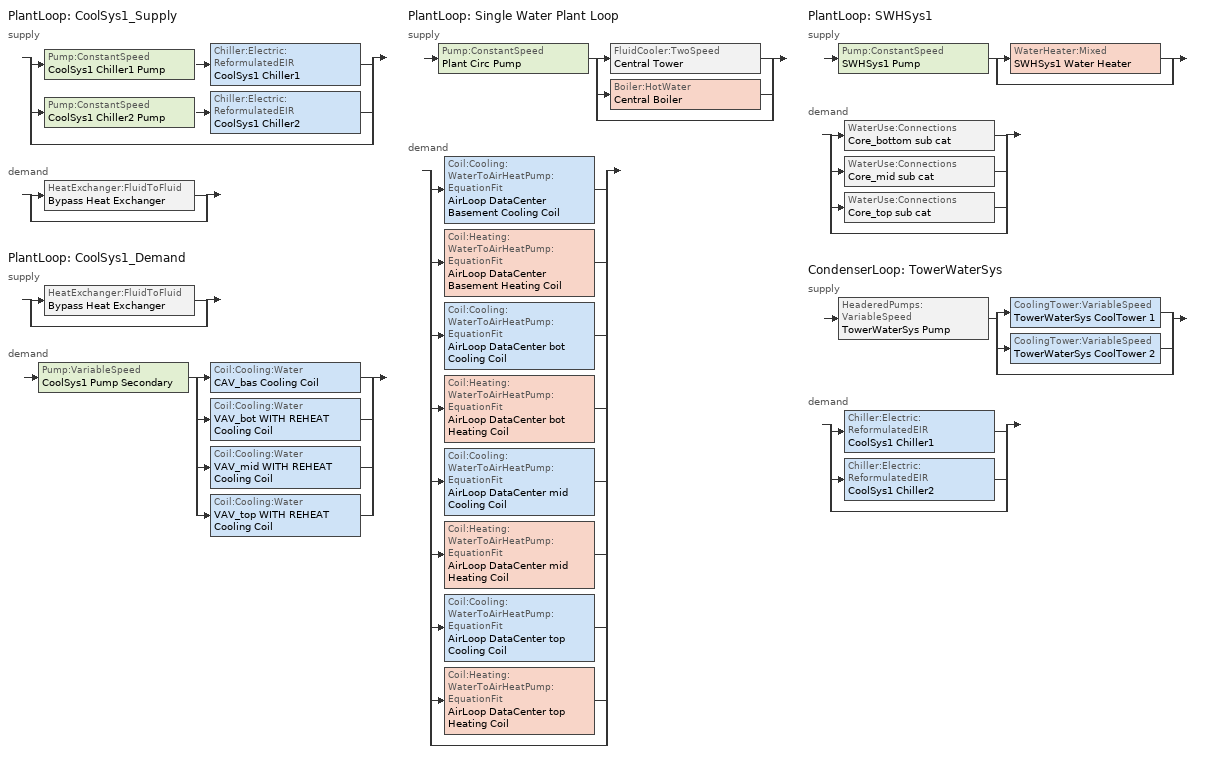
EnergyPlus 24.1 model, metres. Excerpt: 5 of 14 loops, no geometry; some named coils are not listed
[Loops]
PlantLoop 'CoolSys1_Supply'
 supply: split
  | Pump:ConstantSpeed 'CoolSys1 Chiller1 Pump' > Chiller:Electric:ReformulatedEIR 'CoolSys1 Chiller1'
  | Pump:ConstantSpeed 'CoolSys1 Chiller2 Pump' > Chiller:Electric:ReformulatedEIR 'CoolSys1 Chiller2'
  | bypass
 demand: split
  | HeatExchanger:FluidToFluid 'Bypass Heat Exchanger'
  | bypass
PlantLoop 'CoolSys1_Demand'
 supply: split
  | HeatExchanger:FluidToFluid 'Bypass Heat Exchanger'
  | bypass
 demand: Pump:VariableSpeed 'CoolSys1 Pump Secondary' > split
  | Coil:Cooling:Water 'CAV_bas Cooling Coil'
  | Coil:Cooling:Water 'VAV_bot WITH REHEAT Cooling Coil'
  | Coil:Cooling:Water 'VAV_mid WITH REHEAT Cooling Coil'
  | Coil:Cooling:Water 'VAV_top WITH REHEAT Cooling Coil'
PlantLoop 'Single Water Plant Loop'
 supply: Pump:ConstantSpeed 'Plant Circ Pump' > split
  | FluidCooler:TwoSpeed 'Central Tower'
  | Boiler:HotWater 'Central Boiler'
  | bypass
 demand: split
  | Coil:Cooling:WaterToAirHeatPump:EquationFit 'AirLoop DataCenter Basement Cooling Coil'
  | Coil:Heating:WaterToAirHeatPump:EquationFit 'AirLoop DataCenter Basement Heating Coil'
  | Coil:Cooling:WaterToAirHeatPump:EquationFit 'AirLoop DataCenter bot Cooling Coil'
  | Coil:Heating:WaterToAirHeatPump:EquationFit 'AirLoop DataCenter bot Heating Coil'
  | Coil:Cooling:WaterToAirHeatPump:EquationFit 'AirLoop DataCenter mid Cooling Coil'
  | Coil:Heating:WaterToAirHeatPump:EquationFit 'AirLoop DataCenter mid Heating Coil'
  | Coil:Cooling:WaterToAirHeatPump:EquationFit 'AirLoop DataCenter top Cooling Coil'
  | Coil:Heating:WaterToAirHeatPump:EquationFit 'AirLoop DataCenter top Heating Coil'
  | bypass
PlantLoop 'SWHSys1'
 supply: Pump:ConstantSpeed 'SWHSys1 Pump' > split
  | WaterHeater:Mixed 'SWHSys1 Water Heater'
  | bypass
 demand: split
  | WaterUse:Connections 'Core_bottom sub cat'
  | WaterUse:Connections 'Core_mid sub cat'
  | WaterUse:Connections 'Core_top sub cat'
  | bypass
CondenserLoop 'TowerWaterSys'
 supply: HeaderedPumps:VariableSpeed 'TowerWaterSys Pump' > split
  | CoolingTower:VariableSpeed 'TowerWaterSys CoolTower 1'
  | CoolingTower:VariableSpeed 'TowerWaterSys CoolTower 2'
  | bypass
 demand: split
  | Chiller:Electric:ReformulatedEIR 'CoolSys1 Chiller1'
  | Chiller:Electric:ReformulatedEIR 'CoolSys1 Chiller2'
  | bypass
[EnergyManagementSystem:Sensor]
Name | Output:Variable or Output:Meter Index Key | Output:Variable or Output:Meter
ChillerPlantDemandLoad | CoolSys1_Supply | Plant Supply Side Cooling Demand Rate
Tower_PumpMassFlow | TowerWaterSys Supply Inlet Node | System Node Mass Flow Rate
Chiller1_Status | CoolSys1 Chiller1 | Chiller Electricity Rate
Chiller2_Status | CoolSys1 Chiller2 | Chiller Electricity Rate
[EnergyManagementSystem:Program]
SetBoilerPar: SET CapRated =  2496502.84; SET EtRated =  0.945; SET CapRated = (CapRated *3.412)/1000; SET SkinLossRate = 0.02; SET BoilerType = 1; IF BoilerType  == 1; IF CapRated >10000; SET PLRx = 0.2; ELSEIF CapRated >5000; SET PLRx = 0.25; ELSEIF CapRated >1000; SET PLRx = 0.33; ELSE; SET BoilerType = 2; SET PLRx = 0.2; ENDIF; ELSE; SET PLRx = 0.2; ENDIF; IF BoilerType == 1; SET CurveX = 0.975 + 0.305 * PLRx - 0.527 * (PLRx^2) + 0.249 * (PLRx^3); ELSEIF BoilerType == 2; SET CurveX = 0.907 + 0.320 * PLRx - 0.420 * (PLRx^2) + 0.193 * (PLRx^3); ELSE; SET CurveX = 0.492 + 1.41 * PLRx - 1.529 * (PLRx^2) + 0.628 * (PLRx^3); ENDIF; SET LoadX = CapRated * PLRx; SET Etx = CurveX * EtRated; SET InputEx = LoadX/Etx; SET SkinEx = CapRated * SkinLossRate; SET Ecx = (LoadX + SkinEx)/InputEx
SetBoilerCurve: IF BoilerPLR >= PLRx; IF BoilerType == 1; SET BoilerCurve = 0.975 + 0.305*BoilerPLR - 0.527*(BoilerPLR^2) + 0.249*(BoilerPLR^3); ELSEIF BoilerType == 2; SET BoilerCurve = 0.907 + 0.320*BoilerPLR - 0.420*(BoilerPLR^2) + 0.193*(BoilerPLR^3); ELSE; SET BoilerCurve = 0.492 + 1.41*BoilerPLR - 1.529*(BoilerPLR^2) + 0.628*(BoilerPLR^3); ENDIF; ELSE; IF BoilerPLR == 0; SET BoilerCurve = NULL; ELSE; IF BoilerPLR <0.05; SET BoilerCurve = (0.05/(0.05 + SkinLossRate)) * (Ecx/EtRated); ELSE; SET BoilerCurve = (BoilerPLR/(BoilerPLR + SkinLossRate)) * (Ecx/EtRated); ENDIF; ENDIF; ENDIF
[EnergyManagementSystem:ProgramCallingManager]
Transformer_Load_Prog_Manager: AfterPredictorAfterHVACManagers; Transformer_Load_Prog
SET_Basement_Light_EMS_Program_Prog_Manager: AfterPredictorAfterHVACManagers; SET_Basement_Light_EMS_Program
SET_Core_bottom_Light_EMS_Program_Prog_Manager: AfterPredictorAfterHVACManagers; SET_Core_bottom_Light_EMS_Program
SET_Core_mid_Light_EMS_Program_Prog_Manager: AfterPredictorAfterHVACManagers; SET_Core_mid_Light_EMS_Program
SET_Core_top_Light_EMS_Program_Prog_Manager: AfterPredictorAfterHVACManagers; SET_Core_top_Light_EMS_Program
SET_Perimeter_bot_ZN_3_Light_EMS_Program_Prog_Manager: AfterPredictorAfterHVACManagers; SET_Perimeter_bot_ZN_3_Light_EMS_Program
SET_Perimeter_bot_ZN_2_Light_EMS_Program_Prog_Manager: AfterPredictorAfterHVACManagers; SET_Perimeter_bot_ZN_2_Light_EMS_Program
SET_Perimeter_bot_ZN_1_Light_EMS_Program_Prog_Manager: AfterPredictorAfterHVACManagers; SET_Perimeter_bot_ZN_1_Light_EMS_Program
SET_Perimeter_bot_ZN_4_Light_EMS_Program_Prog_Manager: AfterPredictorAfterHVACManagers; SET_Perimeter_bot_ZN_4_Light_EMS_Program
SET_Perimeter_mid_ZN_3_Light_EMS_Program_Prog_Manager: AfterPredictorAfterHVACManagers; SET_Perimeter_mid_ZN_3_Light_EMS_Program
SET_Perimeter_mid_ZN_2_Light_EMS_Program_Prog_Manager: AfterPredictorAfterHVACManagers; SET_Perimeter_mid_ZN_2_Light_EMS_Program
SET_Perimeter_mid_ZN_1_Light_EMS_Program_Prog_Manager: AfterPredictorAfterHVACManagers; SET_Perimeter_mid_ZN_1_Light_EMS_Program
SET_Perimeter_mid_ZN_4_Light_EMS_Program_Prog_Manager: AfterPredictorAfterHVACManagers; SET_Perimeter_mid_ZN_4_Light_EMS_Program
SET_Perimeter_top_ZN_3_Light_EMS_Program_Prog_Manager: AfterPredictorAfterHVACManagers; SET_Perimeter_top_ZN_3_Light_EMS_Program
SET_Perimeter_top_ZN_2_Light_EMS_Program_Prog_Manager: AfterPredictorAfterHVACManagers; SET_Perimeter_top_ZN_2_Light_EMS_Program
SET_Perimeter_top_ZN_1_Light_EMS_Program_Prog_Manager: AfterPredictorAfterHVACManagers; SET_Perimeter_top_ZN_1_Light_EMS_Program
SET_Perimeter_top_ZN_4_Light_EMS_Program_Prog_Manager: AfterPredictorAfterHVACManagers; SET_Perimeter_top_ZN_4_Light_EMS_Program
PlantPump_EMS_Program Manager: InsideHVACSystemIterationLoop; PlantPump_EMS_Program
ChangeTowerFlow_Manager: InsideHVACSystemIterationLoop; ChangTowerFlow
vav_bot_MAX_OA_FRAC_Prog_Manager: AfterPredictorAfterHVACManagers; vav_bot_MAX_OA_FRAC
vav_mid_MAX_OA_FRAC_Prog_Manager: AfterPredictorAfterHVACManagers; vav_mid_MAX_OA_FRAC
vav_top_MAX_OA_FRAC_Prog_Manager: AfterPredictorAfterHVACManagers; vav_top_MAX_OA_FRAC
OA_BASED_OPTIMUM_START_EMS_Program Manager: BeginTimestepBeforePredictor; OA_BASED_OPTIMUM_START_EMS_Program
BoilerParManager: BeginNewEnvironment; SetBoilerPar
BoilerCurveManager: InsideHVACSystemIterationLoop; SetBoilerCurve
[EnergyManagementSystem:OutputVariable]
Wired_LTG: EMS Variable=Wired_LTG; Type of Data in Variable=Summed; Update Frequency=ZoneTimeStep; Units=J
[ElectricLoadCenter:Transformer]
Transformer 1: Availability Schedule=Always_On; Transformer Usage=PowerInFromGrid; Rated Capacity {VA}=500000; Phase=3; Conductor Material=Aluminum; Full Load Temperature Rise {C}=150; Fraction of Eddy Current Losses=0.1; Performance Input Method=NominalEfficiency; Nameplate Efficiency=0.991; Per Unit Load for Nameplate Efficiency=0.35; Reference Temperature for Nameplate Efficiency {C}=75; Consider Transformer Loss for Utility Cost=Yes; Meter 1=Wired_LTG_Electricity; Meter 2=Wired_Int_EQUIP
[EnergyManagementSystem:InternalVariable]
Chiller2PumpDesignFlow: Internal Data Index Key=COOLSYS1 CHILLER2 PUMP; Internal Data Type=Pump Maximum Mass Flow Rate
[EnergyManagementSystem:Actuator]
Name | Actuated Component Unique | Actuated Component Type | Actuated Component Control Type
Basement_Light_Actuator | Basement_lights | Lights | Electricity Rate
Core_bottom_Light_Actuator | Core_bottom_lights | Lights | Electricity Rate
Core_mid_Light_Actuator | Core_mid_lights | Lights | Electricity Rate
Core_top_Light_Actuator | Core_top_lights | Lights | Electricity Rate
Perimeter_bot_ZN_3_Light_Actuator | Perimeter_bot_ZN_3_lights | Lights | Electricity Rate
Perimeter_bot_ZN_2_Light_Actuator | Perimeter_bot_ZN_2_lights | Lights | Electricity Rate
Perimeter_bot_ZN_1_Light_Actuator | Perimeter_bot_ZN_1_lights | Lights | Electricity Rate
Perimeter_bot_ZN_4_Light_Actuator | Perimeter_bot_ZN_4_lights | Lights | Electricity Rate
Perimeter_mid_ZN_3_Light_Actuator | Perimeter_mid_ZN_3_lights | Lights | Electricity Rate
Perimeter_mid_ZN_2_Light_Actuator | Perimeter_mid_ZN_2_lights | Lights | Electricity Rate
Perimeter_mid_ZN_1_Light_Actuator | Perimeter_mid_ZN_1_lights | Lights | Electricity Rate
Perimeter_mid_ZN_4_Light_Actuator | Perimeter_mid_ZN_4_lights | Lights | Electricity Rate
Perimeter_top_ZN_3_Light_Actuator | Perimeter_top_ZN_3_lights | Lights | Electricity Rate
Perimeter_top_ZN_2_Light_Actuator | Perimeter_top_ZN_2_lights | Lights | Electricity Rate
Perimeter_top_ZN_1_Light_Actuator | Perimeter_top_ZN_1_lights | Lights | Electricity Rate
Perimeter_top_ZN_4_Light_Actuator | Perimeter_top_ZN_4_lights | Lights | Electricity Rate
Chiller2PumpStatus | COOLSYS1 CHILLER2 PUMP | Plant Component Pump:ConstantSpeed | On/Off Supervisory
Chiller1PumpFlow | COOLSYS1 CHILLER1 PUMP | Pump | Pump Mass Flow Rate
Chiller2PumpFlow | COOLSYS1 CHILLER2 PUMP | Pump | Pump Mass Flow Rate
CoolSys1_Loop_Plant_Demand_Inlet_Setpoint | CoolSys1 Demand Inlet Node | System Node Setpoint | Temperature Setpoint
CoolSys1_Loop_Setpoint | CoolSys1 Supply Outlet Node | System Node Setpoint | Temperature Setpoint
Chiller2Status | COOLSYS1 CHILLER2 | Plant Component Chiller:Electric:ReformulatedEIR | On/Off Supervisory
TowerCurveOutput | Tower_Fan_Curve | Curve | Curve Result
vav_bot_MAX_OA_FRAC | VAV_BOT WITH REHEAT Max OA Fraction | Schedule:Constant | Schedule Value
vav_mid_MAX_OA_FRAC | VAV_MID WITH REHEAT Max OA Fraction | Schedule:Constant | Schedule Value
vav_top_MAX_OA_FRAC | VAV_TOP WITH REHEAT Max OA Fraction | Schedule:Constant | Schedule Value
CLGSETP_SCH_Actuator | CLGSETP_SCH_Yes_Optimum | Schedule:Compact | Schedule Value
CLGSETP_SCH_w_SB_Actuator | CLGSETP_SCH_Yes_Optimum_w_SB | Schedule:Compact | Schedule Value
HTGSETP_SCH_Actuator | HTGSETP_SCH_Yes_Optimum | Schedule:Compact | Schedule Value
HTGSETP_SCH_w_SB_Actuator | HTGSETP_SCH_Yes_Optimum_w_SB | Schedule:Compact | Schedule Value
BoilerCurve | HeatSys1 BOILER EFFICIENCY CURVE | Curve | Curve Result
[Sizing:Plant]
Name | Loop Type | Design Loop Exit Temperature {C} | Loop Design Temperature Difference {deltaC} | Sizing Option | Zone Timesteps in Averaging Window | Coincident Sizing Factor Mode
CoolSys1_Supply; CoolSys1_Demand | Cooling | 6.67 | 8.33
TowerWaterSys | Condenser | 29.4444 | 5.55556 | Coincident | 6 | GlobalCoolingSizingFactor
Single Water Plant Loop | Heating | 39 | 11
SWHSys1 | Heating | 60 | 5
[Pump:VariableSpeed]
CoolSys1 Pump Secondary: Design Maximum Flow Rate {m3/s}=autosize; Design Pump Head {Pa}=105798; Design Power Consumption {W}=autosize; Motor Efficiency=0.909; Fraction of Motor Inefficiencies to Fluid Stream=0; Coefficient 1 of the Part Load Performance Curve=0; Coefficient 2 of the Part Load Performance Curve=0.0205; Coefficient 3 of the Part Load Performance Curve=0.4101; Coefficient 4 of the Part Load Performance Curve=0.5753; Design Minimum Flow Rate {m3/s}=0; Pump Control Type=Intermittent; Design Shaft Power per Unit Flow Rate per Unit Head {W/((m3/s)-Pa)}=1.3889
[Boiler:HotWater]
Central Boiler: Fuel Type=NaturalGas; Nominal Capacity {W}=532964; Nominal Thermal Efficiency=0.945; Efficiency Curve Temperature Evaluation Variable=EnteringBoiler; Normalized Boiler Efficiency Curve=CondensingBoiler_Perf_One_Boiler; Design Water Flow Rate {m3/s}=autosize; Minimum Part Load Ratio=0; Maximum Part Load Ratio=1.2; Optimum Part Load Ratio=1; Water Outlet Upper Temperature Limit {C}=95; Boiler Flow Mode=ConstantFlow
[PlantLoop] Minimum Loop Flow Rate {m3/s}=0
Name | Fluid Type | Plant Equipment Operation Scheme | Maximum Loop Temperature {C} | Minimum Loop Temperature {C} | Maximum Loop Flow Rate {m3/s} | Plant Loop Volume {m3} | Load Distribution Scheme | User Defined Fluid Type | Plant Loop Demand Calculation Scheme
CoolSys1_Supply | WATER | CoolSys1 Loop Operation Scheme List | 98 | 1 | AUTOSIZE | autocalculate | UniformLoad
CoolSys1_Demand | Water | CoolSys1 Sec Loop Operation | 98 | 1 | autosize | autocalculate | UniformLoad
Single Water Plant Loop | UserDefinedFluidType | Plant Loop Operation | 35 | 10 | autosize | autocalculate | SequentialLoad | EthyleneGlycol40Percent | DualSetpointDeadband
SWHSys1 | WATER | SWHSys1 Loop Operation Scheme List | 60 | 10 | AUTOSIZE | AUTOSIZE | Optimal
[PlantEquipmentList]
CoolSys1 Equipment List 1: CoolSys1 Chiller1
CoolSys1 Equipment List 2: CoolSys1 Chiller1, CoolSys1 Chiller2
CoolSys1 HeatExchanger: Bypass Heat Exchanger
SWHSys1 Equipment List: SWHSys1 Water Heater
[PlantEquipmentOperation:HeatingLoad]
SWHSys1 Operation Scheme: Load Range 1 Lower Limit {W}=0; Load Range 1 Upper Limit {W}=1000000000000000; Range 1 Equipment List=SWHSys1 Equipment List
[PlantEquipmentOperationSchemes]
Name | Control Scheme 1 | Control Scheme 1 Schedule
CoolSys1 Loop Operation Scheme List | CoolSys1 Operation Scheme | PlantOnSched
CoolSys1 Sec Loop Operation | CoolSys1 Sec Operation Scheme | PlantOnSched
Plant Loop Operation | WSHPPlant Operation Scheme | Always_On
SWHSys1 Loop Operation Scheme List | SWHSys1 Operation Scheme | PlantOnSched
[Pump:ConstantSpeed] Fraction of Motor Inefficiencies to Fluid Stream=0; Pump Control Type=Intermittent
Name | Design Flow Rate {m3/s} | Design Pump Head {Pa} | Design Power Consumption {W} | Motor Efficiency | Design Shaft Power per Unit Flow Rate per Unit Head {W/((m3/s)-Pa)}
CoolSys1 Chiller1 Pump; CoolSys1 Chiller2 Pump | AUTOSIZE | 73247.4 | AUTOSIZE | 0.909 | 1.3889
Plant Circ Pump | autosize | 179045 | autosize | 0.909
SWHSys1 Pump | autosize | 29891 | AUTOSIZE | 0.3
[Chiller:Electric:ReformulatedEIR] Reference Capacity {W}=1.29321e+06; Reference COP {W/W}=6.594; Reference Leaving Chilled Water Temperature {C}=6.67; Reference Leaving Condenser Water Temperature {C}=34.4444; Reference Chilled Water Flow Rate {m3/s}=0.036721; Reference Condenser Water Flow Rate {m3/s}=AutoSize; Cooling Capacity Function of Temperature Curve=WC_CENT_2010_PB_CAPFT; Electric Input to Cooling Output Ratio Function of Temperature Curve=WC_CENT_2010_PB_EIRFT; Electric Input to Cooling Output Ratio Function of Part Load Ratio Curve Type=LeavingCondenserWaterTemperature; Electric Input to Cooling Output Ratio Function of Part Load Ratio Curve=WC_CENT_300to600_2010_PB_EIRFPLR; Minimum Part Load Ratio=0.15; Maximum Part Load Ratio=1; Optimum Part Load Ratio=1; Minimum Unloading Ratio=0.15; Leaving Chilled Water Lower Temperature Limit {C}=5; Chiller Flow Mode Type=ConstantFlow; Design Heat Recovery Water Flow Rate {m3/s}=0
CoolSys1 Chiller1; CoolSys1 Chiller2
[PlantEquipmentOperation:CoolingLoad] Load Range 1 Lower Limit {W}=0; Load Range 1 Upper Limit {W}=1.29321e+06
Name | Range 1 Equipment List | Load Range 2 Lower Limit {W} | Load Range 2 Upper Limit {W} | Range 2 Equipment List
CoolSys1 Operation Scheme | CoolSys1 Equipment List 1 | 1.29321e+06 | 100000000000000 | CoolSys1 Equipment List 2
CoolSys1 Sec Operation Scheme | CoolSys1 HeatExchanger
TowerWaterSys Operation Scheme | TowerWaterSys Equipment List 1 | 1.29321e+06 | 100000000000000 | TowerWaterSys Equipment List 2
[SetpointManager:Scheduled] Control Variable=Temperature
Name | Schedule | Setpoint Node or NodeList
CoolSys1 Loop Plant Demand Inlet Setpoint Manager | CW-Loop-Temp-Schedule | CoolSys1 Demand Inlet Node
CoolSys1 Loop Setpoint Manager | CW-Loop-Temp-Schedule | CoolSys1 Supply Outlet Node
TowerWaterSystem Loop Setpoint Manager | Tower-Loop-Temp-Schedule | TowerWaterSys Supply Outlet Node
SWHSys1 Loop Setpoint Manager | SHWSys1-Loop-Temp-Schedule | SWHSys1 Supply Outlet Node
[HeatExchanger:FluidToFluid]
Bypass Heat Exchanger: Availability Schedule=ALWAYS_ON; Loop Demand Side Design Flow Rate {m3/s}=autosize; Loop Supply Side Design Flow Rate {m3/s}=autosize; Heat Exchange Model Type=Ideal; Heat Exchanger U-Factor Times Area Value {W/K}=autosize; Control Type=UncontrolledOn; Minimum Temperature Difference to Activate Heat Exchanger {deltaC}=0.01; Heat Transfer Metering End Use Type=LoopToLoop; Component Override Cooling Control Temperature Mode=Loop; Sizing Factor=1
[CondenserLoop]
TowerWaterSys: Fluid Type=Water; Condenser Equipment Operation Scheme=TowerWaterSys Loop Operation Scheme List; Maximum Loop Temperature {C}=80; Minimum Loop Temperature {C}=5; Maximum Loop Flow Rate {m3/s}=AUTOSIZE; Minimum Loop Flow Rate {m3/s}=0; Condenser Loop Volume {m3}=AUTOSIZE; Load Distribution Scheme=SequentialLoad
[CondenserEquipmentOperationSchemes]
TowerWaterSys Loop Operation Scheme List: Control Scheme 1=TowerWaterSys Operation Scheme; Control Scheme 1 Schedule=PlantOnSched
[CondenserEquipmentList]
TowerWaterSys Equipment List 1: TowerWaterSys CoolTower 1
TowerWaterSys Equipment List 2: TowerWaterSys CoolTower 1, TowerWaterSys CoolTower 2
[CoolingTower:VariableSpeed] Model Type=CoolToolsCrossFlow; Design Inlet Air Wet-Bulb Temperature {C}=25; Design Approach Temperature {deltaC}=4.44444; Design Range Temperature {deltaC}=5.55556; Design Water Flow Rate {m3/s}=0.0664725; Design Air Flow Rate {m3/s}=autosize; Design Fan Power {W}=17899.5; Fan Power Ratio Function of Air Flow Rate Ratio Curve=Tower_Fan_Curve; Minimum Air Flow Rate Ratio=0.2; Fraction of Tower Capacity in Free Convection Regime=0.125; Number of Cells=2; Cell Control=MaximalCell; Sizing Factor=1
TowerWaterSys CoolTower 1; TowerWaterSys CoolTower 2
[HeaderedPumps:VariableSpeed]
TowerWaterSys Pump: Total Design Flow Rate {m3/s}=AUTOSIZE; Number of Pumps in Bank=2; Flow Sequencing Control Scheme=SEQUENTIAL; Design Pump Head {Pa}=148557; Design Power Consumption {W}=autosize; Motor Efficiency=0.909; Fraction of Motor Inefficiencies to Fluid Stream=0; Coefficient 1 of the Part Load Performance Curve=0; Coefficient 2 of the Part Load Performance Curve=0.0216; Coefficient 3 of the Part Load Performance Curve=-0.0325; Coefficient 4 of the Part Load Performance Curve=1.0095; Minimum Flow Rate Fraction=0; Pump Control Type=Intermittent; Design Shaft Power per Unit Flow Rate per Unit Head {W/((m3/s)-Pa)}=1.4999
[SetpointManager:Scheduled:DualSetpoint]
Water Loop Setpoint Manager: Control Variable=Temperature; High Setpoint Schedule=PLANT LOOP HIGH TEMP SCHEDULE; Low Setpoint Schedule=PLANT LOOP LOW TEMP SCHEDULE; Setpoint Node or NodeList=Plant Supply Outlet Node
[PlantEquipmentOperation:ComponentSetpoint]
WSHPPlant Operation Scheme: Equipment 1=Central Tower; Component 1 Flow Rate {m3/s}=autosize; Operation 1 Type=Cooling; Equipment 2=Central Boiler; Component 2 Flow Rate {m3/s}=autosize; Operation 2 Type=Heating
[FluidCooler:TwoSpeed]
Central Tower: Performance Input Method=NominalCapacity; Low Fan Speed U-Factor Times Area Sizing Factor=0.6; High Speed Nominal Capacity {W}=582060; Low Speed Nominal Capacity {W}=291030; Low Speed Nominal Capacity Sizing Factor=0.5; Design Entering Water Temperature {C}=51.67; Design Entering Air Temperature {C}=35; Design Entering Air Wet-bulb Temperature {C}=25.6; Design Water Flow Rate {m3/s}=autosize; High Fan Speed Air Flow Rate {m3/s}=autosize; High Fan Speed Fan Power {W}=43776.2; Low Fan Speed Air Flow Rate {m3/s}=autocalculate; Low Fan Speed Air Flow Rate Sizing Factor=0.5; Low Fan Speed Fan Power {W}=autocalculate; Low Fan Speed Fan Power Sizing Factor=0.16
[AvailabilityManager:NightCycle] Applicability Schedule=Always_On; Fan Schedule=HVACOperationSchd; Control Type=CycleOnAny; Thermostat Tolerance {deltaC}=1; Cycling Run Time Control Type=FixedRunTime; Cycling Run Time {s}=1800
VAV_bot WITH REHEAT Availability Manager; VAV_mid WITH REHEAT Availability Manager; VAV_top WITH REHEAT Availability Manager; CAV_bas Availability Manager
[Coil:Cooling:WaterToAirHeatPump:EquationFit] Rated Air Flow Rate {m3/s}=autosize; Rated Water Flow Rate {m3/s}=autosize; Gross Rated Total Cooling Capacity {W}=autosize; Gross Rated Sensible Cooling Capacity {W}=autosize; Rated Entering Water Temperature {C}=30; Rated Entering Air Dry-Bulb Temperature {C}=27; Rated Entering Air Wet-Bulb Temperature {C}=19; Total Cooling Capacity Curve=WSHP_CoolCapCurveTot; Sensible Cooling Capacity Curve=WSHP_CoolCapCurveSens; Cooling Power Consumption Curve=WSHP_CoolPowerCurve; Nominal Time for Condensate Removal to Begin {s}=0; Ratio of Initial Moisture Evaporation Rate and Steady State Latent Capacity=0; Maximum Cycling Rate {cycles/hr}=2.5; Latent Capacity Time Constant {s}=60; Fan Delay Time {s}=60
Name | Gross Rated Cooling COP {W/W} | Part Load Fraction Correlation Curve
AirLoop DataCenter Basement Cooling Coil | 4.07268 | AirLoop DataCenter Basement DXAC Heat Pump-AutogeneratedPLFCurve
AirLoop DataCenter bot Cooling Coil | 4.20552 | AirLoop DataCenter bot DXAC Heat Pump-AutogeneratedPLFCurve
AirLoop DataCenter mid Cooling Coil | 4.20552 | AirLoop DataCenter mid DXAC Heat Pump-AutogeneratedPLFCurve
AirLoop DataCenter top Cooling Coil | 4.20552 | AirLoop DataCenter top DXAC Heat Pump-AutogeneratedPLFCurve
[Coil:Heating:WaterToAirHeatPump:EquationFit] Rated Air Flow Rate {m3/s}=autosize; Rated Water Flow Rate {m3/s}=autosize; Gross Rated Heating Capacity {W}=autosize; Gross Rated Heating COP {W/W}=4.2; Rated Entering Water Temperature {C}=20; Rated Entering Air Dry-Bulb Temperature {C}=20; Ratio of Rated Heating Capacity to Rated Cooling Capacity=1; Heating Capacity Curve=WSHP_HeatCapCurve; Heating Power Consumption Curve=WSHP_HeatPowerCurve
Name | Part Load Fraction Correlation Curve
AirLoop DataCenter Basement Heating Coil | AirLoop DataCenter Basement DXAC Heat Pump-AutogeneratedPLFCurve
AirLoop DataCenter bot Heating Coil | AirLoop DataCenter bot DXAC Heat Pump-AutogeneratedPLFCurve
AirLoop DataCenter mid Heating Coil | AirLoop DataCenter mid DXAC Heat Pump-AutogeneratedPLFCurve
AirLoop DataCenter top Heating Coil | AirLoop DataCenter top DXAC Heat Pump-AutogeneratedPLFCurve
[AvailabilityManager:Scheduled] Schedule=Always_On
AirLoop DataCenter Basement Availability Manager; AirLoop DataCenter bot Availability Manager; AirLoop DataCenter mid Availability Manager; AirLoop DataCenter top Availability Manager
[WaterHeater:Mixed]
SWHSys1 Water Heater: Tank Volume {m3}=1.135624; Setpoint Temperature Schedule=SHWSys1 Water Heater Setpoint Temperature Schedule; Deadband Temperature Difference {deltaC}=2; Maximum Temperature Limit {C}=82.2222; Heater Control Type=Cycle; Heater Maximum Capacity {W}=87921.32; Heater Fuel Type=NATURALGAS; Heater Thermal Efficiency=0.803989; Off Cycle Parasitic Fuel Consumption Rate {W}=7280.88; Off Cycle Parasitic Fuel Type=NATURALGAS; Off Cycle Parasitic Heat Fraction to Tank=0; On Cycle Parasitic Fuel Consumption Rate {W}=7280.88; On Cycle Parasitic Fuel Type=NATURALGAS; Ambient Temperature Indicator=zone; Ambient Temperature Zone=BASEMENT; Off Cycle Loss Coefficient to Ambient Temperature {W/K}=11.2541; On Cycle Loss Coefficient to Ambient Temperature {W/K}=11.2541; Use Side Effectiveness=1; Source Side Effectiveness=1; Use Side Design Flow Rate {m3/s}=AUTOSIZE; Source Side Design Flow Rate {m3/s}=AUTOSIZE; Indirect Water Heating Recovery Time {hr}=1.5
[WaterUse:Equipment] Peak Flow Rate {m3/s}=3.66667e-05; Flow Rate Fraction Schedule=BLDG_SWH_SCH
Name | Target Temperature Schedule | Hot Water Supply Temperature Schedule | Zone | Sensible Fraction Schedule | Latent Fraction Schedule
Core_bottom sub cat | Core_bottom sub cat Temp Sched | Core_bottom sub catHot Supply Temp Sched | Core_bottom | Core_bottom sub cat Sensible fract sched | Core_bottom sub cat Latent fract sched
Core_mid sub cat | Core_mid sub cat Temp Sched | Core_mid sub catHot Supply Temp Sched | Core_mid | Core_mid sub cat Sensible fract sched | Core_mid sub cat Latent fract sched
Core_top sub cat | Core_top sub cat Temp Sched | Core_top sub catHot Supply Temp Sched | Core_top | Core_top sub cat Sensible fract sched | Core_top sub cat Latent fract sched
[WaterUse:Connections]
Name | Water Use Equipment 1
Core_bottom sub cat | Core_bottom sub cat
Core_mid sub cat | Core_mid sub cat
Core_top sub cat | Core_top sub cat
[Schedule:Compact]
ALWAYS_ON; PlantOnSched: Through: 12/31, For: AllDays, Until: 24:00, 1
HVACOperationSchd: Through: 12/31, For: Weekdays SummerDesignDay, Until: 06:00, 0, Until: 22:00, 1, Until: 24:00, 0, For: Saturday WinterDesignDay, Until: 06:00, 0, Until: 18:00, 1, Until: 24:00, 0, For: Sunday Holidays AllOtherDays, Until: 24:00, 0
BLDG_SWH_SCH: Through: 12/31, For: Weekdays SummerDesignDay, Until: 05:00, 0, Until: 06:00, 0, Until: 07:00, 0.07, Until: 08:00, 0.19, Until: 09:00, 0.35, Until: 10:00, 0.38, Until: 11:00, 0.39, Until: 12:00, 0.47, Until: 13:00, 0.57, Until: 14:00, 0.54, Until: 15:00, 0.34, Until: 16:00, 0.33, Until: 17:00, 0.44, Until: 18:00, 0.26, Until: 19:00, 0.21, Until: 20:00, 0.15, Until: 21:00, 0.17, Until: 22:00, 0.08, Until: 24:00, 0.05, For: Saturday WinterDesignDay, Until: 05:00, 0, Until: 06:00, 0, Until: 07:00, 0.07, Until: 08:00, 0.11, Until: 09:00, 0.15, Until: 10:00, 0.21, Until: 11:00, 0.19, Until: 12:00, 0.23, Until: 13:00, 0.2, Until: 14:00, 0.19, Until: 15:00, 0.15, Until: 16:00, 0.13, Until: 17:00, 0.14, Until: 21:00, 0.07, Until: 22:00, 0.09, Until: 24:00, 0.05, For: Sunday Holidays AllOtherDays, Until: 06:00, 0, Until: 07:00, 0.07, Until: 11:00, 0.04, Until: 13:00, 0.06, Until: 14:00, 0.09, Until: 15:00, 0.06, Until: 21:00, 0.04, Until: 22:00, 0.07, Until: 24:00, 0.04
HTGSETP_SCH_YES_OPTIMUM: Through: 12/31, For: WinterDesignDay, Until: 05:00, 15.6, Until: 06:00, 17.6, Until: 07:00, 19.6, Until: 22:00, 21, Until: 24:00, 15.6, For: Weekdays, Until: 04:00, 15.6, Until: 05:00, 17.8, Until: 06:00, 20, Until: 22:00, 21, Until: 24:00, 15.6, For SummerDesignDay, Until: 24:00, 15.6, For: Saturday, Until: 04:00, 15.6, Until: 05:00, 17.8, Until: 06:00, 20, Until: 17:00, 21, Until: 24:00, 15.6, For: Sunday Holidays AllOtherDays, Until: 24:00, 15.6
HTGSETP_SCH_YES_OPTIMUM_w_SB: Through: 12/31, For: Weekdays, Until: 01:00, 15.6, Until: 02:00, 15.6, Until: 03:00, 15.6, Until: 04:00, 15.6, Until: 05:00, 17.8, Until: 06:00, 20, Until: 07:00, 21, Until: 08:00, 21, Until: 09:00, 21, Until: 10:00, 21, Until: 11:00, 20.4444, Until: 12:00, 21, Until: 13:00, 20.4444, Until: 14:00, 21, Until: 15:00, 20.4444, Until: 16:00, 21, Until: 17:00, 21, Until: 18:00, 21, Until: 19:00, 21, Until: 20:00, 21, Until: 21:00, 21, Until: 22:00, 21, Until: 23:00, 15.6, Until: 24:00, 15.6, For: Saturday, Until: 01:00, 15.6, Until: 02:00, 15.6, Until: 03:00, 15.6, Until: 04:00, 15.6, Until: 05:00, 17.8, Until: 06:00, 20, Until: 07:00, 21, Until: 08:00, 21, Until: 09:00, 21, Until: 10:00, 21, Until: 11:00, 20.4444, Until: 12:00, 21, Until: 13:00, 20.4444, Until: 14:00, 21, Until: 15:00, 20.4444, Until: 16:00, 21, Until: 17:00, 21, Until: 18:00, 15.6, Until: 19:00, 15.6, Until: 20:00, 15.6, Until: 21:00, 15.6, Until: 22:00, 15.6, Until: 23:00, 15.6, Until: 24:00, 15.6, For: WinterDesignDay, Until: 05:00, 15.6, Until: 06:00, 17.6, Until: 07:00, 19.6, Until: 22:00, 21, Until: 24:00, 15.6, For SummerDesignDay, Until: 24:00, 15.6, For:Sunday Holidays AllOtherDays, Until: 24:00, 15.6
CLGSETP_SCH_YES_OPTIMUM: Through: 12/31, For: SummerDesignDay, Until: 05:00, 26.7, Until: 06:00, 25.7, Until: 07:00, 25, Until: 22:00, 24, Until: 24:00, 26.7, For: Weekdays, Until: 04:00, 26.7, Until: 05:00, 25.6, Until: 06:00, 25, Until: 22:00, 24, Until: 24:00, 26.7, For: Saturday, Until: 04:00, 26.7, Until: 05:00, 25.6, Until: 06:00, 25, Until: 17:00, 24, Until: 24:00, 26.7, For WinterDesignDay, Until: 24:00, 26.7, For: Sunday Holidays AllOtherDays, Until: 24:00, 26.7
CLGSETP_SCH_YES_OPTIMUM_w_SB: Through: 12/31, For: Weekdays, Until: 01:00, 26.7, Until: 02:00, 26.7, Until: 03:00, 26.7, Until: 04:00, 26.7, Until: 05:00, 25.6, Until: 06:00, 25, Until: 07:00, 24, Until: 08:00, 24, Until: 09:00, 24, Until: 10:00, 24, Until: 11:00, 24.5556, Until: 12:00, 24, Until: 13:00, 24.5556, Until: 14:00, 24, Until: 15:00, 24.5556, Until: 16:00, 24, Until: 17:00, 24, Until: 18:00, 24, Until: 19:00, 24, Until: 20:00, 24, Until: 21:00, 24, Until: 22:00, 24, Until: 23:00, 26.7, Until: 24:00, 26.7, For: Saturday, Until: 01:00, 26.7, Until: 02:00, 26.7, Until: 03:00, 26.7, Until: 04:00, 26.7, Until: 05:00, 25.6, Until: 06:00, 25, Until: 07:00, 24, Until: 08:00, 24, Until: 09:00, 24, Until: 10:00, 24, Until: 11:00, 24.5556, Until: 12:00, 24, Until: 13:00, 24.5556, Until: 14:00, 24, Until: 15:00, 24.5556, Until: 16:00, 24, Until: 17:00, 24, Until: 18:00, 26.7, Until: 19:00, 26.7, Until: 20:00, 26.7, Until: 21:00, 26.7, Until: 22:00, 26.7, Until: 23:00, 26.7, Until: 24:00, 26.7, For: SummerDesignDay, Until: 05:00, 26.7, Until: 06:00, 25.7, Until: 07:00, 25, Until: 22:00, 24, Until: 24:00, 26.7, For WinterDesignDay, Until: 24:00, 26.7, For:Sunday Holidays AllOtherDays, Until: 24:00, 26.7
CW-Loop-Temp-Schedule: Through: 12/31, For: AllDays, Until: 24:00, 6.7
Tower-Loop-Temp-Schedule: Through: 12/31, For: AllDays, Until: 24:00, 21.1
Core_bottom sub cat Latent fract sched; Core_mid sub cat Latent fract sched; Core_top sub cat Latent fract sched: Through: 12/31, For: AllDays, Until: 24:00, 0.05
Core_bottom sub cat Sensible fract sched; Core_mid sub cat Sensible fract sched; Core_top sub cat Sensible fract sched: Through: 12/31, For: AllDays, Until: 24:00, 0.2
Core_bottom sub cat Temp Sched; Core_mid sub cat Temp Sched; Core_top sub cat Temp Sched; SHWSys1-Loop-Temp-Schedule; SHWSys1 Water Heater Setpoint Temperature Schedule: Through: 12/31, For: AllDays, Until: 24:00, 60
Core_bottom sub catHot Supply Temp Sched; Core_mid sub catHot Supply Temp Sched; Core_top sub catHot Supply Temp Sched: Through: 12/31, For: AllDays, Until: 24:00, 55
PLANT LOOP HIGH TEMP SCHEDULE: Through: 12/31, For: Alldays, Until: 24:00, 18.33
PLANT LOOP LOW TEMP SCHEDULE: Through: 12/31, For: Alldays, Until: 24:00, 5
[Schedule:Constant]
VAV_BOT WITH REHEAT Max OA Fraction; VAV_MID WITH REHEAT Max OA Fraction; VAV_TOP WITH REHEAT Max OA Fraction: 1
[Curve:Bicubic]
Name | Coefficient1 Constant | Coefficient2 x | Coefficient3 x**2 | Coefficient4 y | Coefficient5 y**2 | Coefficient6 x*y | Coefficient7 x**3 | Coefficient8 y**3 | Coefficient9 x**2*y | Coefficient10 x*y**2 | Minimum Value of x | Maximum Value of x | Minimum Value of y | Maximum Value of y | Input Unit Type for X | Input Unit Type for Y | Output Unit Type
CondensingBoiler_Perf_One_Boiler | 0.946581 | 0.022541 | -3.1E-15 | 0.00904 | -0.00029 | -0.00176 | -0.03203 | 2.15E-06 | 0.000827 | 1.40464e-05 | 0 | 1 | 21.1 | 71 | Dimensionless | Dimensionless | Dimensionless
WC_Cent_300TO600_2010_PB_EIRFPLR | -0.136053 | 0.0086427 | 3.85558e-06 | 1.02403 | 0.0604744 | -0.00894786 | 0 | 0.057066 | 0 | 0 | 31.13 | 36.52 | 0.19 | 1.03
[Curve:Biquadratic] Minimum Value of x=5; Maximum Value of x=10; Minimum Value of y=17.78; Maximum Value of y=46.11
Name | Coefficient1 Constant | Coefficient2 x | Coefficient3 x**2 | Coefficient4 y | Coefficient5 y**2 | Coefficient6 x*y
WC_Cent_2010_PB_CAPFT | 0.536234 | 0.005581 | -0.0013654 | 0.0488966 | -0.0012018 | 0.0010523
WC_Cent_2010_PB_EIRFT | 1.08218 | 0.0042977 | -0.0013182 | -0.0260781 | 0.0008256 | -0.0006013
[Curve:Quadratic]
HeatSys1 Boiler Efficiency Curve: Coefficient1 Constant=1; Coefficient2 x=0; Coefficient3 x**2=0; Minimum Value of x=0; Maximum Value of x=1
[Curve:Cubic]
Tower_Fan_Curve: Coefficient1 Constant=0; Coefficient2 x=0; Coefficient3 x**2=0; Coefficient4 x**3=1; Minimum Value of x=0; Maximum Value of x=1
[Curve:QuadLinear] Minimum Value of w=-100; Maximum Value of w=100; Minimum Value of x=-100; Maximum Value of x=100; Minimum Value of y=-100; Maximum Value of y=100; Minimum Value of z=-100; Maximum Value of z=100
Name | Coefficient1 Constant | Coefficient2 w | Coefficient3 x | Coefficient4 y | Coefficient5 z
WSHP_CoolCapCurveTot | -4.30267 | 7.18537 | -2.23947 | 0.139996 | 0.10266
WSHP_CoolPowerCurve | -5.67776 | 0.438988 | 5.84528 | 0.141606 | -0.168728
WSHP_HeatCapCurve | 0.237847 | -3.35824 | 3.8064 | 0.1792 | 0.128607
WSHP_HeatPowerCurve | -3.79176 | 3.38799 | 1.50226 | -0.177654 | -0.10308
[Curve:QuintLinear]
WSHP_CoolCapCurveSens: Coefficient1 Constant=6.00194; Coefficient2 v=22.6301; Coefficient3 w=-26.7961; Coefficient4 x=-1.72375; Coefficient5 y=0.490645; Coefficient6 z=0.0693119; Minimum Value of v=-100; Maximum Value of v=100; Minimum Value of w=-100; Maximum Value of w=100; Minimum Value of x=-100; Maximum Value of x=100; Minimum Value of y=-100; Maximum Value of y=100; Minimum Value of z=-100; Maximum Value of z=100
[Curve:Linear] Coefficient1 Constant=0.83374; Coefficient2 x=0.16625; Minimum Value of x=0; Maximum Value of x=1; Minimum Curve Output=0; Maximum Curve Output=1; Input Unit Type for X=Dimensionless; Output Unit Type=Dimensionless
AirLoop DataCenter Basement DXAC Heat Pump-AutogeneratedPLFCurve; AirLoop DataCenter bot DXAC Heat Pump-AutogeneratedPLFCurve; AirLoop DataCenter mid DXAC Heat Pump-AutogeneratedPLFCurve; AirLoop DataCenter top DXAC Heat Pump-AutogeneratedPLFCurve
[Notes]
The DOE Prototype Building Models were developed by Pacific Northwest National Laboratory (PNNL), under contract with the U.S.
Department of Energy (DOE).  These building models were derived from DOE's Commercial Reference Building Models with modifications
based on input from the ASHRAE Standard 90.1 committee, the Advanced Energy Design Guide series, and building industry experts. The
prototypes models were developed to quantify energy saving impacts from newly published editions of ASHRAE Standard 90.1, 189.1, IECC,
and other energy codes and standards.  The basic building descriptions can be found in the Scorecards posted at www.energycodes.gov
website. The recommended citation of the prototype models is
DOE and PNNL. 2023. Commercial Prototype Building Models, Richland, WA, Pacific Northwest National Laboratory. Available at https://www.energycodes.gov/development/commercial/prototype_models.
Detailed descriptions of the prototype model development and addenda modeling strategies can be found in the following  reports:
Maddox D.E., J. Zhang, Y. Xie, W. Xu, X. Liu, S. Wang, and M.I. Rosenberg. 2022. Energy and Energy Cost Savings Analysis of the 2021 IECC
for Commercial Buildings. PNNL-32816. Richland, WA: Pacific Northwest National Laboratory.
Zhang J., M.I. Rosenberg, J. Lerond, Y. Xie, C. Chandrasekharan Nambiar, Y. Chen, and R. Hart, et al. 2021. Energy Savings Analysis:
ANSI/ASHRAE/IES Standard 90.1-2019. PNNL-31488. Richland, WA: Pacific Northwest National Laboratory.
Zhang, J., Y. Chen, Y. Xie, M. Rosenberg, R. Hart. Energy and Energy Cost Savings Analysis of the 2018 IECC for Commercial Buildings.
2018. PNNL-28125. Richland, WA: Pacific Northwest National Laboratory.
DOE. 2017. Energy Savings Analysis: ANSI/ASHRAE/IES Standard 90.1-2016. Prepared by Athalye, R.A, M.A. Halverson, M.I. Rosenberg, B. Liu,
J. Zhang, R. Hart, V.V. Mendon, S. Goel, Y. Chen, Y. Xie, and M. Zhao, Richland, WA, Pacific Northwest National Laboratory. https://www.energycodes.gov/sites/default/files/documents/02202018_Standard_90.1-2016_Determination_TSD.pdf.
Zhang, J., Y. Xie, R.A. Athalye, J. Zhuge, M. Rosenberg, R. Hart, and B. Liu. Energy and Energy Cost Savings Analysis of the 2015 IECC
for Commercial Buildings. 2015. PNNL-24269 Rev. 1. Richland, WA: Pacific Northwest National
Laboratory. https://www.energycodes.gov/sites/default/files/documents/2015_IECC_Commercial_Analysis.pdf.
Halverson M.A., M.I. Rosenberg, W. Wang, J. Zhang, V.V. Mendon, R.A. Athalye, Y. Xie, R. Hart, S. Goel, 2014. ANSI/ASHRAE/IES Standard
90.1-2013 Determination of Energy Savings: Quantitative Analysis, PNNL-23479. Richland, WA: Pacific Northwest National Laboratory. https://www.energycodes.gov/sites/default/files/documents/901-2013_finalCommercialDeterminationQuantitativeAnalysis_TSD_0.pdf.
Goel S., R.A. Athalye, W. Wang, J. Zhang, M.I. Rosenberg, Y. Xie, and R. Hart, et al. 2014. Enhancements to ASHRAE Standard 90.1
Prototype Building Models. PNNL-23269. Richland, WA: Pacific Northwest National Laboratory. https://www.pnnl.gov/main/publications/external/technical_reports/PNNL-23269.pdf.
Zhang J., R.A. Athalye, R. Hart, M.I. Rosenberg, Y. Xie, S. Goel, and V.V. Mendon, et al. 2013. Energy and Energy Cost Savings Analysis
of the IECC for Commercial Buildings. PNNL-22760. Richland, WA: Pacific Northwest National Laboratory. http://www.pnnl.gov/main/publications/external/technical_reports/PNNL-22760.pdf.
Thornton B.A., M.I. Rosenberg, E.E. Richman, W. Wang, Y. Xie, J. Zhang, H. Cho, VV Mendon, R.A. Athalye, and B. Liu. 2011. Achieving
the 30% Goal: Energy and Cost Savings Analysis of ASHRAE Standard 90.1-2010. PNNL-20405. Richland, WA: Pacific Northwest National
Laboratory.  https://www.energycodes.gov/sites/default/files/documents/BECP_Energy_Cost_Savings_STD2010_May2011_v00.pdf.
WeatherFile:  USA_NY_New.York-John.F.Kennedy.Intl.AP.744860_TMY3.epw
GPARM parameters as input:
Case = ASHRAE901_OfficeLarge_STD2022_NewYork
AnalysisPurpose = ProgressIndicator
AnalysisCodeName = ASHRAE901
AnalysisAmendment = NoneAmend
AnalysisPrototype = OfficeLarge
AnalysisScope = National
AnalysisState = National
AnalysisCity = USA_NY_NewYork
AnalysisCustomFlag = Default
hvac_autogen = Default
roof_solar_absorp = 0.7
roof_emissivity = 0.9
sidelighting_control = yes_AY
exterior_lights_watts = 0
exterior_lights_watts_a = 12952.94
exterior_lights_watts_b = 919.74
economizer = DifferentialEnthalpy
skip_economizer_control = Yes
damper_sche = MinOA_MotorizedDamper_Sched
condenser_pump_head = 148556.625
chilledwater_pump_head = 73247.353
chilledwater_pump_secondary_head = 105797.754
SAT_reset_switch = Yes
SAT_reset_T = 15.6
economizer_lockout = LockoutWithHeating
eco_max_temp_limit = na
heating_damper_act = ReverseWithLimits
BLDG_ELEVATORS_LIGHTS_FAN_SCH = ELEV_LIGHT_FAN_SCH_ADD_DF
BLDG_ELEVATORS_LIGHTS_FAN_POWER = 752
PumpCurve_flag = pump_ride_on_curve
STD189_overhang = no
ext_lgt_sch = Exterior_Lgt_ALWAYS_ON
transformer_size = 500000
transformer_eff = 0.991
economizer_coredatacenter = DifferentialEnthalpy
economizer_itcloset = NoEconomizer
HtgSetP_Sch = HTGSETP_SCH_YES_OPTIMUM
ClgSetP_Sch = CLGSETP_SCH_YES_OPTIMUM
pipe_heat_loss = 7280.88
AddendumAF_TowerFan = Yes
